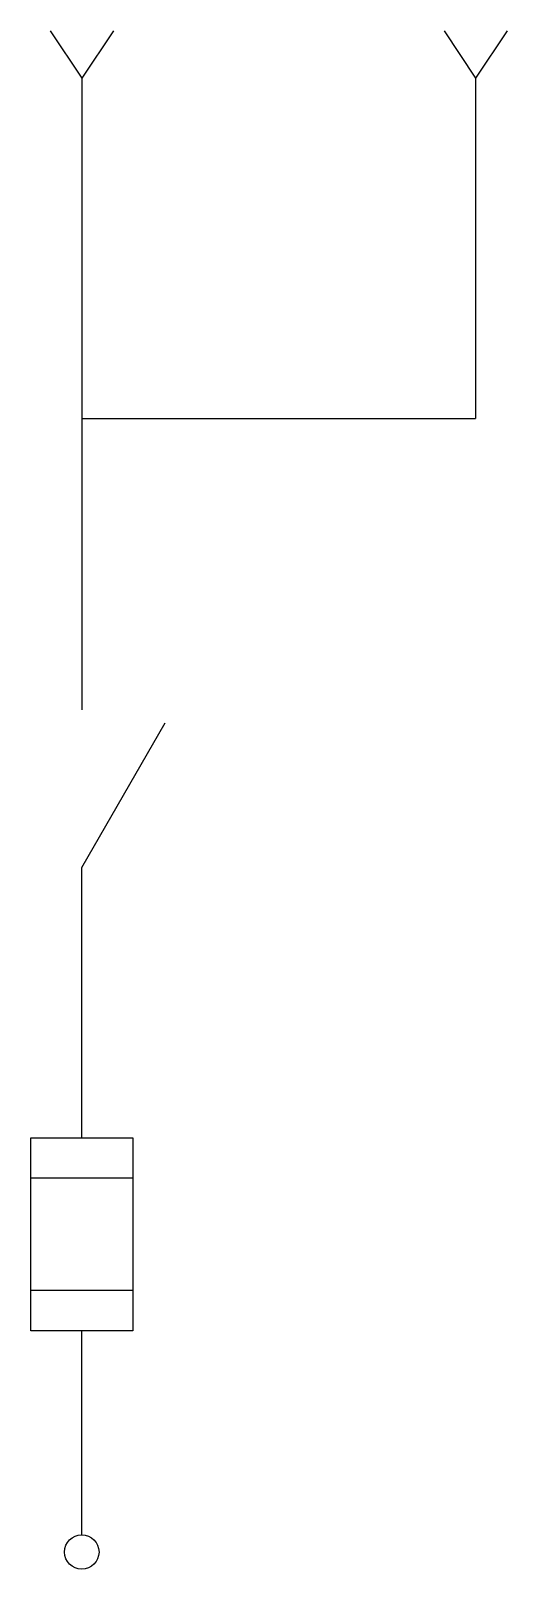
# Model space of a CAD drawing. Extents: x -0.07 to 0.61, y -0.02 to 2.18.
import ezdxf

# ---------------------------------------------------------------- set-up
doc = ezdxf.new("R2010")
doc.units = 0
doc.header["$LTSCALE"] = 0.25
doc.header["$MEASUREMENT"] = 0
doc.layers.get('0').update_dxf_attribs({"linetype": 'CONTINUOUS'})

msp = doc.modelspace()

# ---------------------------------------------------------------- linework, layer by layer
for p, q in [((-0.0451, 2.1755), (0, 2.1079)), ((0.0451, 2.1755), (0, 2.1079)), ((0.5178, 2.1755), (0.5629, 2.1079)), ((0.608, 2.1755), (0.5629, 2.1079)), ((0, 2.1079), (0, 1.2044)), ((0.5629, 2.1079), (0.5629, 1.6209)), ((0, 1.6209), (0.5629, 1.6209)), ((0, 0.9788), (0.1194, 1.1856)), ((0, 0.5925), (0, 0.9788)), ((-0.0729, 0.3165), (-0.0729, 0.5925)), ((-0.0729, 0.5925), (0.0729, 0.5925)), ((0.0729, 0.5925), (0.0729, 0.3165)), ((-0.0729, 0.5352), (0.0729, 0.5352)), ((0.0729, 0.3739), (-0.0729, 0.3739)), ((0.0729, 0.3165), (-0.0729, 0.3165)), ((0, 0.0246), (0, 0.3165))]:
    msp.add_line(p, q)
msp.add_circle((0, 0), 0.0246)

doc.saveas('drawing.dxf')
